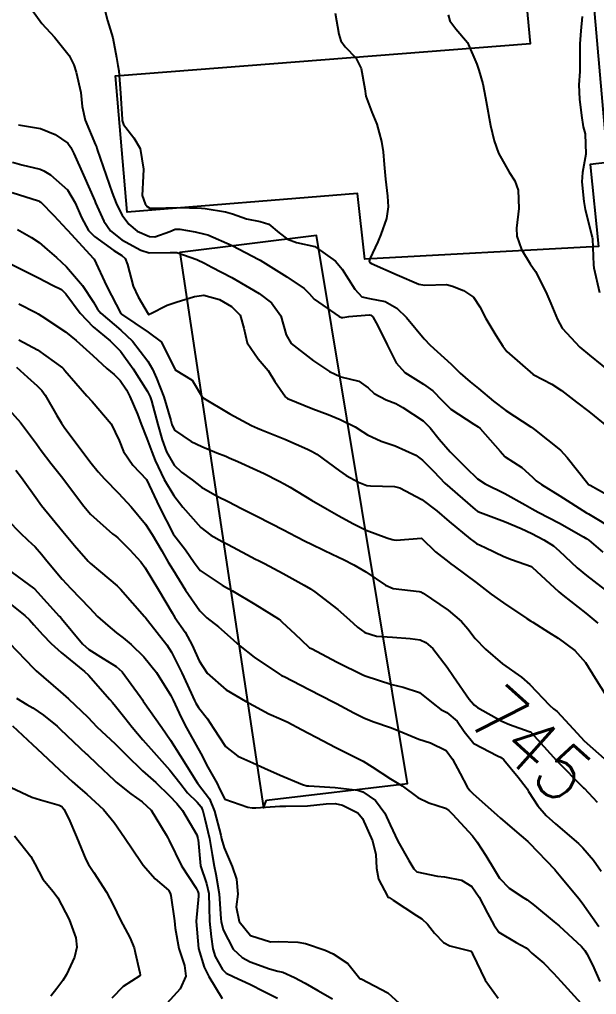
# Model space of a CAD drawing. Header units: metres. Extents: x 318500 to 325275, y 7408834 to 7428799.
# Drawn here: x 323829.5 to 323871.3, y 7420834.5 to 7420905.2 of the extents above; entities that cross this region are included whole.
import ezdxf
from ezdxf.enums import TextEntityAlignment as Align

# ---------------------------------------------------------------- set-up
doc = ezdxf.new("R2010")
doc.units = ezdxf.units.M
doc.header["$MEASUREMENT"] = 0
for name, color, linetype in [('Cotas', 45, 'Continuous'), ('Curvas de Nivel 1m', 11, 'Continuous'), ('Curvas de Nivel 5m', 15, 'Continuous'), ('Edificações', 30, 'Continuous'), ('Vias Primárias', 230, 'Continuous')]:
    doc.layers.add(name, color=color, linetype=linetype)
doc.styles.add('Style-STANDARD', font='STANDARD.shx')

msp = doc.modelspace()

# ---------------------------------------------------------------- linework, layer by layer
at = {"layer": 'Curvas de Nivel 1m', "flags": 128}
for points, elevation in [([(323830.358, 7420905.962), (323831.115, 7420904.927), (323832.024, 7420903.936), (323833.08, 7420902.606), (323833.42, 7420901.916), (323833.601, 7420901.379), (323833.937, 7420899.911), (323834.038, 7420898.906), (323834.241, 7420897.908), (323835.002, 7420896.103), (323835.068, 7420895.966), (323835.087, 7420895.899), (323835.117, 7420895.779), (323835.757, 7420893.888), (323836.206, 7420892.626), (323836.498, 7420891.877), (323836.632, 7420891.57), (323836.931, 7420891.012), (323837.411, 7420890.349), (323838.017, 7420889.854), (323838.914, 7420889.459), (323839.307, 7420889.443), (323840.377, 7420889.825), (323840.76, 7420889.983), (323840.922, 7420890.006), (323841.099, 7420889.994), (323842.211, 7420889.801), (323842.918, 7420889.641), (323843.13, 7420889.573), (323844.906, 7420888.803), (323846.831, 7420887.8), (323846.89, 7420887.764), (323846.936, 7420887.739), (323848.872, 7420886.53), (323850.117, 7420885.691), (323850.491, 7420885.32), (323850.852, 7420884.904), (323852.657, 7420883.662), (323852.839, 7420883.584), (323852.915, 7420883.583), (323853.353, 7420883.652), (323854.841, 7420883.769), (323854.96, 7420883.747), (323855.098, 7420883.626), (323855.471, 7420882.98), (323856.139, 7420881.61), (323856.79, 7420880.296), (323857.427, 7420879.594), (323858.772, 7420878.743), (323859.45, 7420878.253), (323860.116, 7420877.56), (323860.751, 7420876.935), (323862.419, 7420875.841), (323862.732, 7420875.645), (323862.886, 7420875.518), (323864.331, 7420873.879), (323864.662, 7420873.5), (323864.7, 7420873.472), (323865.899, 7420872.689), (323866.685, 7420871.996), (323866.951, 7420871.734), (323867.328, 7420871.46), (323868.668, 7420870.643), (323870.586, 7420869.421), (323870.649, 7420869.381), (323870.741, 7420869.326), (323872.632, 7420868.196)], 739), ([(323835.678, 7420905.892), (323835.868, 7420905.14), (323836.243, 7420903.883), (323836.506, 7420902.451), (323836.605, 7420901.877), (323836.675, 7420901.484), (323836.815, 7420899.874), (323836.923, 7420897.97), (323836.936, 7420897.871), (323836.951, 7420897.803), (323837.017, 7420897.584), (323837.781, 7420896.632), (323838.23, 7420895.852), (323838.477, 7420894.348), (323838.454, 7420893.848), (323838.366, 7420892.431), (323838.588, 7420891.845), (323838.736, 7420891.641), (323838.937, 7420891.521), (323839.252, 7420891.522), (323840.937, 7420891.568), (323842.67, 7420891.527), (323842.937, 7420891.501), (323844.417, 7420891.25), (323844.933, 7420891.104), (323845.93, 7420890.75), (323846.928, 7420890.544), (323847.554, 7420890.358), (323848.315, 7420889.719), (323848.913, 7420889.275), (323849.577, 7420889.033), (323850.906, 7420888.745), (323852.399, 7420887.665), (323852.881, 7420887.091), (323853.784, 7420885.646), (323854.313, 7420885.096), (323854.853, 7420884.97), (323855.99, 7420884.751), (323856.847, 7420884.256), (323857.531, 7420883.593), (323858.817, 7420882.027), (323859.255, 7420881.573), (323860.79, 7420880.196), (323861.42, 7420879.54), (323862.164, 7420878.919), (323862.769, 7420878.426), (323863.839, 7420877.509), (323864.75, 7420876.845), (323866.566, 7420875.639), (323866.731, 7420875.535), (323866.828, 7420875.469), (323868.708, 7420873.959), (323869.18, 7420873.435), (323870.681, 7420871.529), (323870.736, 7420871.474), (323870.868, 7420871.417), (323872.665, 7420870.39)], 738), ([(323852.362, 7420905.668), (323852.634, 7420904.138), (323852.776, 7420903.663), (323853.096, 7420903.222), (323853.871, 7420902.431), (323854.258, 7420901.642), (323854.529, 7420900.167), (323854.595, 7420899.637), (323855.033, 7420898.475), (323855.401, 7420897.624), (323855.739, 7420896.351), (323855.851, 7420895.617), (323855.92, 7420894.682), (323856.026, 7420893.614), (323856.167, 7420892.396), (323856.222, 7420891.611), (323856.084, 7420890.766), (323855.688, 7420889.618), (323855.466, 7420889.068), (323854.893, 7420887.845), (323854.843, 7420887.678), (323854.851, 7420887.631), (323854.889, 7420887.577), (323855.009, 7420887.508), (323856.876, 7420886.669), (323858.439, 7420886.011), (323858.865, 7420885.926), (323860.452, 7420885.97), (323860.865, 7420885.867), (323861.671, 7420885.538), (323862.387, 7420885.058), (323862.848, 7420884.368), (323863.287, 7420883.516), (323864.025, 7420882.305), (323864.518, 7420881.503), (323864.804, 7420881.112), (323866.69, 7420879.471), (323866.752, 7420879.442), (323866.78, 7420879.426), (323868.08, 7420878.758), (323868.769, 7420878.291), (323869.859, 7420877.429), (323870.75, 7420876.754), (323872.46, 7420875.394)], 737), ([(323860.554, 7420905.559), (323860.677, 7420905.111), (323861.115, 7420904.54), (323861.971, 7420903.541), (323862.649, 7420901.969), (323862.792, 7420901.533), (323863.065, 7420900.541), (323863.268, 7420899.527), (323863.308, 7420899.264), (323863.63, 7420897.521), (323863.9, 7420896.402), (323864.216, 7420895.508), (323864.98, 7420894.139), (323865.383, 7420893.494), (323865.632, 7420892.817), (323865.688, 7420891.489), (323865.509, 7420890.075), (323865.535, 7420889.491), (323865.873, 7420888.518), (323866.495, 7420887.476), (323866.882, 7420886.915), (323867.643, 7420885.458), (323867.994, 7420884.595), (323868.481, 7420883.445), (323868.831, 7420882.818), (323870.096, 7420881.427), (323870.801, 7420880.85), (323872.584, 7420879.393)], 736), ([(323828.979, 7420894.868), (323829.665, 7420894.658), (323830.974, 7420894.34), (323831.252, 7420894.225), (323831.727, 7420893.939), (323832.954, 7420892.846), (323833.513, 7420891.914), (323833.989, 7420890.85), (323834.493, 7420889.904), (323834.913, 7420889.452), (323836.334, 7420888.443), (323836.893, 7420888.072), (323837.135, 7420887.866), (323837.319, 7420887.428), (323837.715, 7420885.857), (323838.088, 7420885.087), (323838.812, 7420883.84), (323838.84, 7420883.813), (323838.874, 7420883.805), (323838.956, 7420883.839), (323840.184, 7420884.489), (323840.849, 7420884.705), (323842.168, 7420885.115), (323842.854, 7420885.211), (323843.978, 7420884.899), (323844.846, 7420884.371), (323845.486, 7420883.754), (323845.759, 7420882.817), (323845.991, 7420881.748), (323846.793, 7420880.583), (323847.504, 7420879.729), (323847.999, 7420878.948), (323848.761, 7420877.839), (323848.824, 7420877.772), (323848.915, 7420877.708), (323850.749, 7420876.956), (323851.873, 7420876.538), (323852.738, 7420876.189), (323853.813, 7420875.644), (323854.386, 7420875.297), (323854.722, 7420875.078), (323855.713, 7420874.613), (323856.71, 7420874.271), (323858.211, 7420873.585), (323858.696, 7420873.221), (323859.518, 7420872.398), (323860.331, 7420871.555), (323860.675, 7420871.237), (323862.528, 7420869.646), (323862.65, 7420869.553), (323862.708, 7420869.519), (323864.639, 7420868.776), (323865.842, 7420868.272), (323866.626, 7420867.901), (323867.509, 7420867.457), (323868.192, 7420867.022), (323868.612, 7420866.65), (323869.912, 7420865.427), (323870.592, 7420864.864), (323872.494, 7420863.391)], 741), ([(323828.95, 7420892.65), (323830.851, 7420892.042), (323830.941, 7420892.008), (323831.023, 7420891.949), (323831.973, 7420890.982), (323832.92, 7420889.968), (323832.963, 7420889.92), (323833.782, 7420889.036), (323834.831, 7420887.901), (323834.889, 7420887.811), (323835.784, 7420885.886), (323836.146, 7420885.173), (323836.83, 7420883.87), (323836.885, 7420883.824), (323838.82, 7420882.524), (323839.751, 7420881.831), (323840.74, 7420879.861), (323840.758, 7420879.82), (323840.78, 7420879.787), (323841.998, 7420879.027), (323842.76, 7420877.79), (323844.742, 7420876.585), (323846.296, 7420875.744), (323846.727, 7420875.544), (323847.038, 7420875.423), (323848.716, 7420874.747), (323850.367, 7420874.024), (323850.703, 7420873.87), (323851.051, 7420873.676), (323852.688, 7420872.456), (323853.158, 7420872.126), (323854.056, 7420871.639), (323854.677, 7420871.401), (323854.94, 7420871.362), (323856.676, 7420871.313), (323857.052, 7420871.219), (323858.662, 7420870.371), (323859.735, 7420869.564), (323860.639, 7420868.793), (323862.164, 7420867.527), (323862.421, 7420867.326), (323862.617, 7420867.196), (323863.237, 7420866.891), (323864.607, 7420866.247), (323865.143, 7420866.03), (323866.6, 7420865.515), (323866.63, 7420865.499), (323866.662, 7420865.469), (323868.574, 7420863.685), (323868.867, 7420863.437), (323870.551, 7420862.13), (323871.403, 7420861.407)], 742), ([(323829.34, 7420889.974), (323830.348, 7420889.402), (323830.901, 7420889.037), (323831.488, 7420888.53), (323832.156, 7420887.931), (323832.88, 7420887.271), (323834.056, 7420885.908), (323834.848, 7420884.691), (323835.132, 7420884.185), (323835.377, 7420883.892), (323836.822, 7420882.66), (323837.675, 7420881.857), (323838.789, 7420880.425), (323839.128, 7420879.837), (323839.417, 7420879.19), (323839.943, 7420877.828), (323840.45, 7420876.107), (323840.528, 7420875.822), (323840.724, 7420875.406), (323841.924, 7420874.589), (323842.707, 7420874.226), (323843.801, 7420873.773), (323844.45, 7420873.516), (323844.696, 7420873.407), (323845.323, 7420873.124), (323846.688, 7420872.515), (323847.217, 7420872.264), (323848.315, 7420871.715), (323848.677, 7420871.524), (323849.108, 7420871.269), (323850.66, 7420870.322), (323851.785, 7420869.669), (323852.643, 7420869.19), (323853.645, 7420868.634), (323854.628, 7420868.16), (323856.118, 7420867.608), (323856.495, 7420867.479), (323856.618, 7420867.439), (323856.796, 7420867.42), (323858.62, 7420867.58), (323859.634, 7420866.589), (323860.603, 7420865.823), (323860.761, 7420865.707), (323860.994, 7420865.544), (323862.582, 7420864.344), (323863.667, 7420863.509), (323864.561, 7420862.87), (323866.268, 7420861.75), (323866.542, 7420861.58), (323866.708, 7420861.467), (323867.827, 7420860.745), (323868.529, 7420860.321), (323869.748, 7420859.428), (323870.507, 7420858.545), (323871.212, 7420857.409), (323872.461, 7420855.445)], 743), ([(323828.882, 7420887.46), (323829.897, 7420886.942), (323830.868, 7420886.456), (323831.887, 7420885.935), (323832.538, 7420885.606), (323832.854, 7420885.302), (323833.873, 7420883.91), (323834.825, 7420882.908), (323836.053, 7420881.881), (323836.799, 7420881.139), (323837.731, 7420879.856), (323838.139, 7420879.215), (323838.764, 7420878.217), (323838.951, 7420877.838), (323839.044, 7420877.549), (323839.502, 7420875.832), (323839.826, 7420874.717), (323840.139, 7420873.826), (323840.69, 7420872.867), (323841.236, 7420872.362), (323841.991, 7420871.8), (323842.672, 7420871.279), (323843.823, 7420870.612), (323844.657, 7420870.197), (323845.533, 7420869.751), (323846.642, 7420869.184), (323847.723, 7420868.634), (323848.627, 7420868.168), (323849.531, 7420867.696), (323850.254, 7420867.323), (323850.615, 7420867.15), (323851.606, 7420866.674), (323852.605, 7420866.183), (323852.965, 7420866.016), (323853.732, 7420865.643), (323854.592, 7420865.12), (323856.029, 7420864.157), (323856.575, 7420863.929), (323858.459, 7420863.694), (323858.571, 7420863.671), (323858.752, 7420863.577), (323860.552, 7420862.357), (323861.52, 7420861.535), (323861.998, 7420860.991), (323862.528, 7420860.292), (323863.257, 7420859.513), (323864.504, 7420858.458), (323865.866, 7420857.479), (323866.482, 7420856.961), (323867.899, 7420855.448), (323868.208, 7420855.194), (323868.456, 7420854.994), (323869.92, 7420853.425), (323870.432, 7420852.875), (323872.092, 7420851.395)], 744), ([(323829.441, 7420881.971), (323830.799, 7420881.235), (323832.61, 7420879.923), (323832.696, 7420879.838), (323832.778, 7420879.742), (323834.366, 7420877.904), (323834.754, 7420877.489), (323836.137, 7420875.879), (323836.712, 7420874.649), (323837.024, 7420873.865), (323837.71, 7420872.875), (323838.68, 7420871.84), (323839.63, 7420869.83), (323840.621, 7420867.885), (323840.668, 7420867.819), (323841.529, 7420866.726), (323842.14, 7420865.797), (323842.592, 7420865.232), (323844.177, 7420864.165), (323844.573, 7420863.953), (323844.922, 7420863.756), (323846.556, 7420862.794), (323848.251, 7420861.714), (323848.416, 7420861.589), (323848.538, 7420861.48), (323849.457, 7420860.624), (323850.438, 7420859.681), (323850.519, 7420859.623), (323850.642, 7420859.554), (323852.504, 7420858.562), (323854.426, 7420857.631), (323854.49, 7420857.601), (323854.535, 7420857.584), (323856.48, 7420856.96), (323857.302, 7420856.767), (323858.472, 7420856.375), (323859.477, 7420855.565), (323860.037, 7420855.138), (323860.454, 7420854.912), (323861.204, 7420854.295), (323861.731, 7420853.531), (323862.427, 7420852.68), (323864.147, 7420851.77), (323864.412, 7420851.652), (323864.606, 7420851.497), (323865.633, 7420850.24), (323866.227, 7420849.472), (323866.283, 7420849.375), (323866.377, 7420849.19), (323867.051, 7420848.143), (323867.667, 7420847.45), (323868.351, 7420846.849), (323870, 7420845.423), (323870.327, 7420845.1), (323871.107, 7420844.197), (323871.662, 7420843.4)], 746), ([(323829.26, 7420879.973), (323830.067, 7420879.255), (323830.767, 7420878.615), (323831.097, 7420878.279), (323831.34, 7420877.941), (323832.201, 7420876.465), (323832.523, 7420875.923), (323832.725, 7420875.618), (323834.011, 7420873.907), (323834.691, 7420873.004), (323835.18, 7420872.388), (323835.639, 7420871.886), (323836.664, 7420870.833), (323837.571, 7420869.856), (323838.631, 7420868.577), (323839.108, 7420867.835), (323839.794, 7420866.643), (323840.266, 7420865.823), (323840.592, 7420865.287), (323841.508, 7420863.806), (323842.548, 7420862.3), (323843.075, 7420861.782), (323843.911, 7420861.147), (323844.528, 7420860.577), (323845.456, 7420859.751), (323846.508, 7420858.944), (323848.327, 7420857.712), (323848.489, 7420857.616), (323848.671, 7420857.524), (323850.474, 7420856.587), (323852.268, 7420855.662), (323852.459, 7420855.563), (323853.716, 7420854.904), (323854.449, 7420854.543), (323855.106, 7420854.279), (323856.442, 7420853.805), (323856.992, 7420853.594), (323858.431, 7420852.994), (323859.285, 7420852.709), (323860.419, 7420852.16), (323860.882, 7420851.543), (323861.425, 7420850.504), (323861.931, 7420849.527), (323862.122, 7420849.268), (323862.375, 7420849.027), (323864.086, 7420847.503), (323864.356, 7420847.251), (323865.854, 7420845.961), (323866.331, 7420845.556), (323866.423, 7420845.469), (323868.301, 7420843.518), (323868.369, 7420843.439), (323868.731, 7420843), (323870.042, 7420841.422), (323870.275, 7420841.116), (323871.475, 7420839.402)], 747), ([(323828.744, 7420876.891), (323829.547, 7420875.968), (323830.707, 7420874.409), (323831.046, 7420873.945), (323831.764, 7420873.007), (323832.619, 7420871.921), (323832.679, 7420871.844), (323834.144, 7420869.905), (323834.641, 7420869.317), (323836.234, 7420867.876), (323836.463, 7420867.717), (323836.617, 7420867.599), (323837.486, 7420866.734), (323838.272, 7420865.845), (323838.594, 7420865.409), (323839.565, 7420863.83), (323840.545, 7420862.145), (323840.752, 7420861.817), (323841.484, 7420860.761), (323842.008, 7420859.798), (323842.503, 7420858.679), (323843.081, 7420857.781), (323844.472, 7420856.559), (323845.859, 7420855.746), (323846.457, 7420855.431), (323847.557, 7420854.829), (323848.447, 7420854.438), (323848.95, 7420854.208), (323849.925, 7420853.688), (323850.436, 7420853.415), (323850.98, 7420853.127), (323852.421, 7420852.381), (323853.925, 7420851.637), (323854.406, 7420851.38), (323855.044, 7420850.977), (323856.388, 7420850.119), (323857.23, 7420849.592), (323858.372, 7420848.751), (323859.156, 7420848.356), (323860.364, 7420847.99), (323860.621, 7420847.805), (323860.876, 7420847.542), (323862.337, 7420845.969), (323862.671, 7420845.517), (323863.289, 7420844.536), (323863.921, 7420843.504), (323864.294, 7420842.911), (323864.977, 7420842.18), (323866.057, 7420841.473), (323866.278, 7420841.326), (323866.818, 7420840.916), (323868.254, 7420839.737), (323868.599, 7420839.437), (323870.235, 7420837.932), (323870.468, 7420837.652), (323870.611, 7420837.414), (323871.018, 7420836.608), (323871.567, 7420835.399)], 748), ([(323829.225, 7420872.512), (323829.641, 7420871.966), (323830.659, 7420870.52), (323831.089, 7420869.943), (323832.622, 7420868.061), (323832.737, 7420867.919), (323833.479, 7420867.044), (323834.458, 7420865.901), (323834.598, 7420865.759), (323835.354, 7420865.123), (323836.574, 7420864.107), (323836.811, 7420863.866), (323838.541, 7420861.899), (323838.588, 7420861.84), (323838.761, 7420861.615), (323840.176, 7420859.823), (323840.512, 7420859.298), (323841.257, 7420857.808), (323841.936, 7420856.329), (323842.17, 7420855.794), (323842.259, 7420855.594), (323842.455, 7420855.285), (323843.12, 7420854.454), (323843.558, 7420853.773), (323844.421, 7420852.461), (323845.309, 7420851.751), (323846.403, 7420851.26), (323847.246, 7420850.879), (323848.39, 7420850.362), (323849.996, 7420849.686), (323850.307, 7420849.609), (323850.379, 7420849.609), (323850.452, 7420849.607), (323852.378, 7420849.491), (323854.023, 7420849.282), (323854.375, 7420849.167), (323855.289, 7420848.536), (323855.976, 7420847.606), (323856.348, 7420846.769), (323856.914, 7420845.594), (323857.719, 7420844.176), (323858.067, 7420843.582), (323858.298, 7420843.351), (323859.791, 7420843.054), (323860.294, 7420842.994), (323861.521, 7420842.76), (323862.288, 7420842.29), (323862.802, 7420841.515), (323863.405, 7420840.366), (323863.862, 7420839.504), (323864.242, 7420838.985), (323865.491, 7420838.221), (323866.226, 7420837.856), (323866.42, 7420837.664), (323866.617, 7420837.464), (323867.494, 7420836.725), (323868.208, 7420836.001), (323868.723, 7420835.435), (323870.176, 7420833.821)], 749), ([(323828.591, 7420865.352), (323830.504, 7420863.951), (323830.569, 7420863.893), (323832.372, 7420861.923), (323832.451, 7420861.833), (323832.538, 7420861.732), (323834.058, 7420859.905), (323834.514, 7420859.5), (323835.547, 7420858.842), (323836.496, 7420858.267), (323836.938, 7420857.863), (323838.221, 7420856.087), (323838.391, 7420855.841), (323838.421, 7420855.802), (323838.459, 7420855.746), (323839.804, 7420853.826), (323840.426, 7420852.912), (323841.125, 7420851.809), (323842.38, 7420849.79), (323843.256, 7420848.664), (323843.616, 7420847.771), (323844.072, 7420846.026), (323844.138, 7420845.763), (323844.32, 7420845.107), (323844.892, 7420843.754), (323845.216, 7420842.826), (323845.323, 7420841.75), (323845.204, 7420840.813), (323845.4, 7420839.748), (323846.235, 7420838.73), (323847.676, 7420838.271), (323848.229, 7420838.301), (323849.664, 7420838.253), (323850.227, 7420838.147), (323851.651, 7420837.666), (323852.218, 7420837.42), (323853.284, 7420836.717), (323854.167, 7420835.63), (323854.2, 7420835.604), (323854.245, 7420835.584), (323856.185, 7420834.582), (323857.265, 7420833.589)], 751), ([(323828.555, 7420862.993), (323829.869, 7420861.96), (323830.216, 7420861.634), (323830.533, 7420861.294), (323831.159, 7420860.573), (323831.78, 7420859.931), (323832.51, 7420859.274), (323834.19, 7420857.903), (323834.486, 7420857.622), (323836.043, 7420855.876), (323836.235, 7420855.65), (323836.455, 7420855.379), (323837.114, 7420854.527), (323837.649, 7420853.852), (323838.426, 7420852.928), (323839.407, 7420851.83), (323840.394, 7420850.74), (323841.108, 7420849.809), (323841.667, 7420849.094), (323842.366, 7420848.426), (323842.659, 7420848.082), (323842.778, 7420847.784), (323842.923, 7420847.21), (323843.266, 7420845.776), (323843.46, 7420844.625), (323843.596, 7420843.771), (323843.728, 7420843.202), (323843.951, 7420841.765), (323844.074, 7420839.942), (323844.094, 7420839.762), (323844.241, 7420839.147), (323844.984, 7420837.749), (323845.616, 7420837.141), (323846.211, 7420836.834), (323847.605, 7420836.317), (323848.205, 7420836.162), (323848.566, 7420836.067), (323849.423, 7420835.692), (323850.194, 7420835.289), (323851.107, 7420834.745), (323852.177, 7420834.138)], 752), ([(323828.745, 7420859.977), (323830.493, 7420858.139), (323830.688, 7420857.947), (323832.467, 7420856.413), (323833.04, 7420855.914), (323834.447, 7420854.59), (323834.775, 7420854.227), (323835.09, 7420853.89), (323836.422, 7420852.651), (323837.217, 7420851.858), (323838.393, 7420850.69), (323839.36, 7420849.83), (323840.371, 7420848.885), (323840.881, 7420848.328), (323841.303, 7420847.806), (323842.334, 7420846.047), (323842.416, 7420845.789), (323842.428, 7420845.689), (323842.607, 7420843.785), (323843.031, 7420842.523), (323843.205, 7420841.776), (323843.239, 7420840.802), (323843.263, 7420839.775), (323843.368, 7420838.638), (323843.492, 7420837.771), (323843.669, 7420837.223), (323844.205, 7420836.263), (323844.463, 7420836.016), (323845.034, 7420835.747), (323846.192, 7420835.204), (323847.224, 7420834.68), (323848.177, 7420834.195)], 753), ([(323829.267, 7420855.968), (323830.013, 7420855.512), (323830.453, 7420855.254), (323831.233, 7420854.724), (323832.22, 7420853.923), (323832.437, 7420853.721), (323834.347, 7420851.901), (323834.409, 7420851.842), (323835.086, 7420851.203), (323836.382, 7420849.983), (323836.501, 7420849.868), (323837.544, 7420849.025), (323838.366, 7420848.449), (323839.034, 7420847.833), (323840.115, 7420846.04), (323840.239, 7420845.821), (323840.327, 7420845.639), (323841.222, 7420843.801), (323842.284, 7420842.175), (323842.425, 7420841.931), (323842.457, 7420841.787), (323842.46, 7420841.605), (323842.295, 7420839.789), (323842.293, 7420839.746), (323842.456, 7420837.786), (323842.868, 7420836.442), (323843.199, 7420835.775), (323844.176, 7420834.166)], 754), ([(323828.872, 7420849.468), (323830.368, 7420848.789), (323831.01, 7420848.584), (323832.363, 7420848.204), (323832.543, 7420848.098), (323832.698, 7420847.915), (323833.059, 7420847.2), (323833.61, 7420845.901), (323834.305, 7420844.243), (323834.488, 7420843.888), (323834.874, 7420843.304), (323835.787, 7420841.875), (323836.266, 7420840.964), (323836.816, 7420839.862), (323837.492, 7420838.59), (323837.786, 7420837.847), (323837.866, 7420837.494), (323838.202, 7420836.033), (323838.236, 7420835.875), (323838.232, 7420835.84), (323838.22, 7420835.82), (323838.199, 7420835.807), (323836.998, 7420835.048), (323836.175, 7420834.18)], 756), ([(323829.114, 7420845.962), (323830.308, 7420844.46), (323830.597, 7420843.946), (323831.181, 7420842.829), (323831.919, 7420841.925), (323832.273, 7420841.474), (323833.083, 7420839.908), (323833.566, 7420838.564), (323833.648, 7420837.899), (323833.479, 7420837.167), (323832.896, 7420835.91), (323832.623, 7420835.484), (323832.185, 7420834.905), (323831.764, 7420834.338)], 757)]:
    msp.add_lwpolyline(points, dxfattribs=dict(at, elevation=elevation))
at = {"layer": 'Curvas de Nivel 5m', "flags": 128}
for points, elevation in [([(323870.268, 7420905.433), (323870.169, 7420904.379), (323870.108, 7420903.435), (323870.112, 7420902.456), (323870.101, 7420901.435), (323870.041, 7420900.459), (323870.081, 7420899.435), (323870.224, 7420898.241), (323870.359, 7420897.43), (323870.491, 7420896.904), (323870.55, 7420895.427), (323870.311, 7420894.099), (323870.246, 7420893.431), (323870.386, 7420891.991), (323870.495, 7420891.424), (323870.923, 7420889.702), (323870.98, 7420889.478), (323871.004, 7420889.419), (323871.035, 7420889.301), (323871.105, 7420887.417), (323871.117, 7420887.186), (323871.53, 7420885.41)], 735), ([(323829.424, 7420897.563), (323831.01, 7420897.299), (323832.07, 7420896.868), (323832.995, 7420896.227), (323833.214, 7420895.918), (323833.418, 7420895.483), (323834.134, 7420893.908), (323834.942, 7420892.042), (323835.003, 7420891.899), (323835.601, 7420890.564), (323836.073, 7420889.883), (323836.91, 7420889.221), (323838.276, 7420888.473), (323838.897, 7420888.287), (323840.416, 7420888.306), (323840.897, 7420888.29), (323842.349, 7420887.798), (323842.886, 7420887.529), (323843.417, 7420887.247), (323844.871, 7420886.476), (323846.154, 7420885.747), (323846.856, 7420885.323), (323847.765, 7420884.642), (323848.43, 7420883.716), (323848.819, 7420882.336), (323849.173, 7420881.705), (323850.791, 7420880.437), (323851.95, 7420879.668), (323852.776, 7420879.289), (323854.092, 7420878.959), (323854.768, 7420878.476), (323855.201, 7420878.06), (323856.064, 7420877.61), (323856.756, 7420877.334), (323857.284, 7420877.063), (323858.738, 7420876.086), (323859.249, 7420875.572), (323859.909, 7420874.753), (323860.704, 7420873.845), (323860.991, 7420873.546), (323861.853, 7420872.694), (323862.684, 7420871.885), (323863.241, 7420871.514), (323864.67, 7420870.815), (323866.136, 7420870), (323866.653, 7420869.697), (323867.09, 7420869.463), (323868.638, 7420868.666), (323870.367, 7420867.679), (323870.622, 7420867.527), (323870.77, 7420867.418), (323871.768, 7420866.559)], 740), ([(323829.446, 7420884.571), (323830.658, 7420883.953), (323830.838, 7420883.843), (323831.1, 7420883.682), (323832.819, 7420882.549), (323833.6, 7420881.912), (323834.794, 7420880.822), (323835.822, 7420879.884), (323836.344, 7420879.444), (323836.772, 7420879.023), (323837.242, 7420878.34), (323837.492, 7420877.859), (323838.032, 7420876.56), (323838.306, 7420875.846), (323838.714, 7420874.794), (323839.072, 7420873.836), (323839.328, 7420873.199), (323839.964, 7420871.827), (323840.663, 7420870.657), (323841.327, 7420869.81), (323842.628, 7420868.349), (323843.349, 7420867.779), (323844.182, 7420867.333), (323844.613, 7420867.102), (323845.959, 7420866.394), (323846.603, 7420866.057), (323846.815, 7420865.95), (323847.251, 7420865.73), (323848.59, 7420865.015), (323850.112, 7420864.152), (323850.573, 7420863.887), (323850.886, 7420863.677), (323852.551, 7420862.395), (323853.409, 7420861.647), (323854, 7420861.104), (323854.531, 7420860.723), (323855.375, 7420860.464), (323856.528, 7420860.386), (323857.815, 7420860.3), (323858.526, 7420860.183), (323858.947, 7420859.996), (323859.451, 7420859.566), (323860.5, 7420858.213), (323860.946, 7420857.543), (323862.096, 7420855.895), (323862.393, 7420855.521), (323862.42, 7420855.481), (323862.459, 7420855.443), (323862.685, 7420855.29), (323864.448, 7420854.286), (323865.003, 7420854.049), (323866.441, 7420853.549), (323866.496, 7420853.525), (323866.58, 7420853.468), (323868.41, 7420851.44), (323870.381, 7420849.457), (323870.415, 7420849.419), (323871.368, 7420848.403)], 745), ([(323828.633, 7420868.868), (323829.532, 7420867.966), (323830.085, 7420867.428), (323830.61, 7420866.933), (323831.077, 7420866.416), (323831.461, 7420865.937), (323832.58, 7420864.587), (323833.195, 7420863.914), (323834.549, 7420862.51), (323835.151, 7420861.891), (323835.877, 7420861.223), (323836.528, 7420860.708), (323836.999, 7420860.337), (323837.58, 7420859.854), (323838.507, 7420858.968), (323839.409, 7420857.831), (323840.465, 7420856.159), (323840.633, 7420855.817), (323841.196, 7420854.557), (323841.581, 7420853.803), (323842.418, 7420852.339), (323842.724, 7420851.785), (323843.048, 7420851.132), (323843.812, 7420849.769), (323843.989, 7420849.379), (323844.369, 7420848.631), (323846.05, 7420848.056), (323846.363, 7420848.006), (323846.619, 7420847.992), (323848.364, 7420848.136), (323848.796, 7420848.135), (323850.365, 7420848.15), (323851.727, 7420848.305), (323852.367, 7420848.317), (323852.911, 7420848.197), (323854.008, 7420847.635), (323854.354, 7420847.236), (323855.07, 7420845.619), (323855.321, 7420844.609), (323855.375, 7420843.614), (323855.499, 7420842.819), (323856.155, 7420841.602), (323856.211, 7420841.533), (323856.278, 7420841.489), (323856.577, 7420841.296), (323858.259, 7420840.184), (323858.642, 7420839.96), (323859.072, 7420839.568), (323859.578, 7420838.898), (323860.23, 7420838.225), (323860.685, 7420838.001), (323862.221, 7420837.593), (323862.277, 7420837.519), (323862.33, 7420837.408), (323863.243, 7420835.51), (323864.18, 7420834.183)], 750), ([(323828.977, 7420853.965), (323830.42, 7420852.608), (323831.127, 7420851.939), (323832.393, 7420850.755), (323833.308, 7420849.906), (323833.878, 7420849.401), (323834.371, 7420848.986), (323835.564, 7420847.878), (323836.346, 7420846.939), (323837.104, 7420845.858), (323838.303, 7420844.069), (323838.455, 7420843.838), (323839.319, 7420842.853), (323840.282, 7420842.023), (323840.408, 7420841.809), (323840.447, 7420841.638), (323840.714, 7420839.805), (323840.769, 7420839.277), (323841.04, 7420837.802), (323841.445, 7420836.56), (323841.548, 7420835.797), (323841.127, 7420834.859), (323840.17, 7420833.81)], 755)]:
    msp.add_lwpolyline(points, dxfattribs=dict(at, elevation=elevation))
at = {"layer": 'Edificações'}
for points in [[(323870.95, 7420908.128), (323872.105, 7420894.843), (323870.852, 7420894.692), (323871.452, 7420888.728), (323854.513, 7420887.827), (323853.988, 7420892.582), (323837.295, 7420891.234), (323836.441, 7420901.11), (323866.525, 7420903.472), (323866.073, 7420908.378), (323870.484, 7420908.779), (323870.95, 7420908.128)], [(323847.385, 7420848.556), (323857.61, 7420849.766), (323851.018, 7420889.546), (323841.112, 7420888.303), (323847.168, 7420847.996)]]:
    msp.add_lwpolyline(points, close=True, dxfattribs=at)
at = {"layer": 'Vias Primárias'}
for points in [[(323715.644, 7420145.548, 0), (323709.04, 7420132.939)], [(323831.088, 7420001.787, 0), (323833.844, 7420008.443, 0.220888)]]:
    msp.add_lwpolyline(points, format="xyb", dxfattribs=at)

# ---------------------------------------------------------------- texts
at = {"layer": 'Cotas', "style": 'Style-STANDARD'}
msp.add_text('745', height=4, rotation=318.12862, dxfattribs=at).set_placement((323866.573, 7420852.63, 745), align=Align.MIDDLE_CENTER)

doc.saveas('drawing.dxf')
